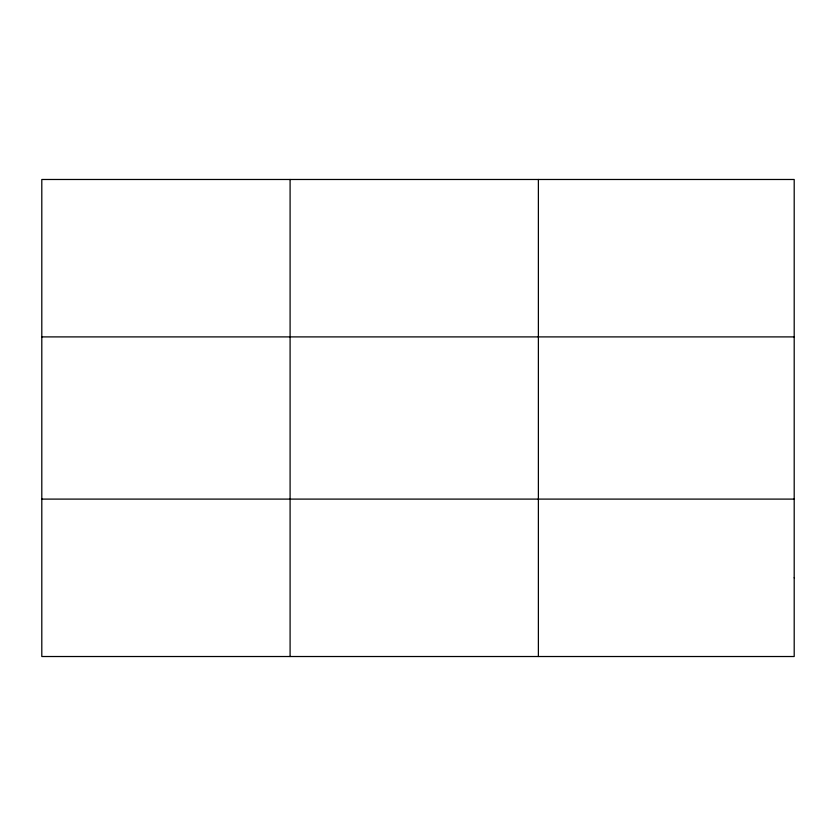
<?xml version="1.0" encoding="UTF-8"?>
<svg xmlns="http://www.w3.org/2000/svg" width="836" height="836" viewBox="0 0 836 836"><rect width="100%" height="100%" fill="white"/><g stroke="black" fill="none" stroke-linecap="round" stroke-linejoin="round"><path stroke-width="1.25" d="M290.092 656.521L290.092 179.479M538.384 656.521L538.384 179.479M41.8 336.898L794.2 336.898M41.8 499.102L794.2 499.102M794.2 577.812L794.2 656.521L41.8 656.521L41.8 179.479L794.2 179.479L794.2 577.812"/></g></svg>
